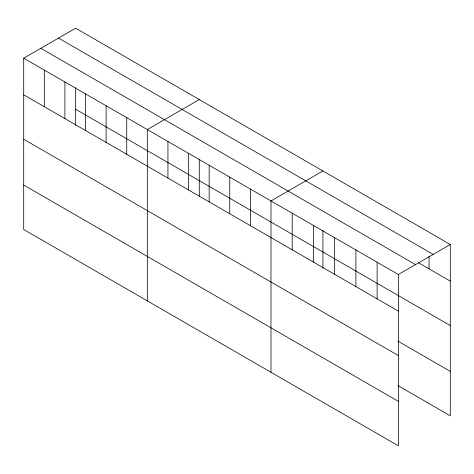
<?xml version="1.0" encoding="UTF-8"?>
<svg xmlns="http://www.w3.org/2000/svg" width="474" height="474" viewBox="0 0 474 474"><rect width="100%" height="100%" fill="white"/><g stroke="black" fill="none" stroke-linecap="round" stroke-linejoin="round"><path stroke-width="0.71" d="M23.7 58.184L398.356 274.487L398.356 445.809L23.7 229.499L23.7 58.184L75.644 28.191L450.3 244.501L450.3 415.817L397.846 385.534M199.281 99.576L147.337 129.562L147.337 300.883M322.918 170.954L270.974 200.946L270.974 372.262M398.356 274.487L450.3 244.501M58.503 38.092L433.159 254.396M418.453 262.732L450.3 281.118M40.841 48.289L415.497 264.593M75.644 109.263L450.3 325.567M23.7 94.8L398.356 311.104M397.846 341.084L450.3 371.367M23.7 139.249L398.356 355.559M23.7 185.05L398.356 401.354M429.071 256.41L429.071 268.859M377.126 262.229L377.126 298.845M355.897 249.976L355.897 286.592M334.662 237.717L334.662 274.333M322.918 230.512L322.918 268.272M313.433 225.458L313.433 262.075M292.203 213.199L292.203 249.816M250.367 189.049L250.367 225.665M229.76 177.152L229.76 213.768M209.153 165.254L209.153 201.871M199.281 159.134L199.281 196.153M188.551 153.357L188.551 189.973M167.944 141.459L167.944 178.076M126.73 117.665L126.73 154.281M106.123 105.767L106.123 142.384M85.516 93.876L85.516 130.492M75.644 87.755L75.644 125.515M64.914 81.978L64.914 118.595M44.307 70.081L44.307 106.697"/></g></svg>
